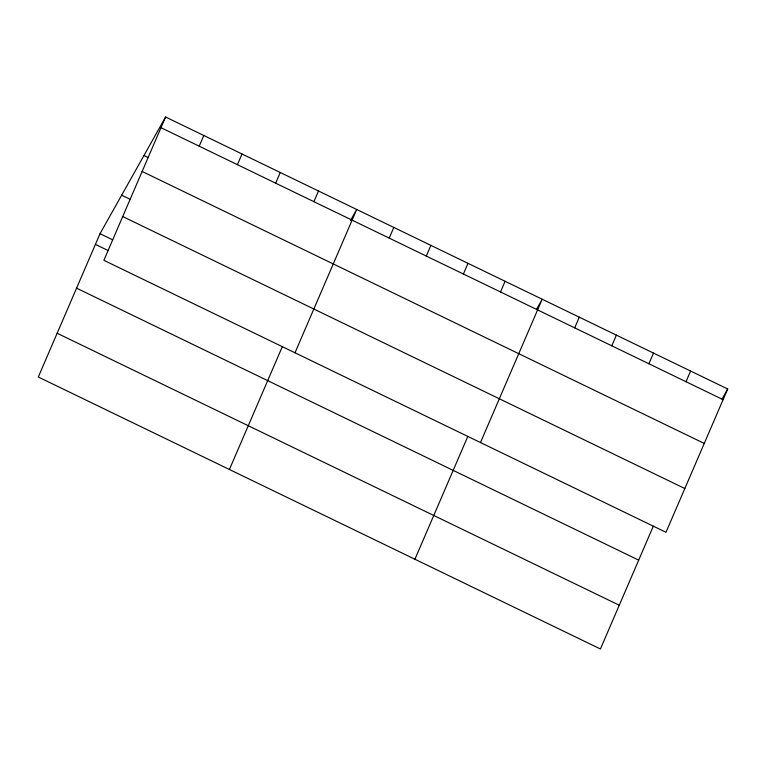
<?xml version="1.0" encoding="UTF-8"?>
<svg xmlns="http://www.w3.org/2000/svg" width="766" height="766" viewBox="0 0 766 766"><rect width="100%" height="100%" fill="white"/><g stroke="black" fill="none" stroke-linecap="round" stroke-linejoin="round"><path stroke-width="1.15" d="M165.58 117.007L103.87 260.316L665.98 532.293L727.7 388.984L165.58 117.007L100.02 233.707L38.3 377.016L600.42 648.993L653.293 526.213M199.208 146.182L203.804 135.505M237.431 164.68L242.027 153.995M275.655 183.17L280.26 172.494M313.878 201.669L318.484 190.983M229.417 469.491L282.3 346.711M294.987 352.791L356.707 209.482L350.435 220.627M389.205 238.111L393.801 227.435M426.308 256.064L430.904 245.379M463.401 274.008L468.007 263.332M500.504 291.961L505.1 281.285M414.913 559.237L467.796 436.457M480.483 442.537L542.204 299.228L536.506 309.368M574.701 327.867L579.297 317.181M611.804 345.811L616.4 335.135M648.898 363.764L653.503 353.088M686.001 381.717L690.597 371.031M722.003 399.115L727.7 388.984M160.984 127.692L723.104 399.661M143.951 155.517L148.192 157.576M142.131 171.46L704.251 443.428M121.65 195.196L130.153 199.304M122.713 216.548L684.833 488.526M100.02 233.707L112.755 239.873M95.415 244.392L108.159 250.549M76.571 288.16L638.681 560.128M57.153 333.248L619.263 605.226"/></g></svg>
